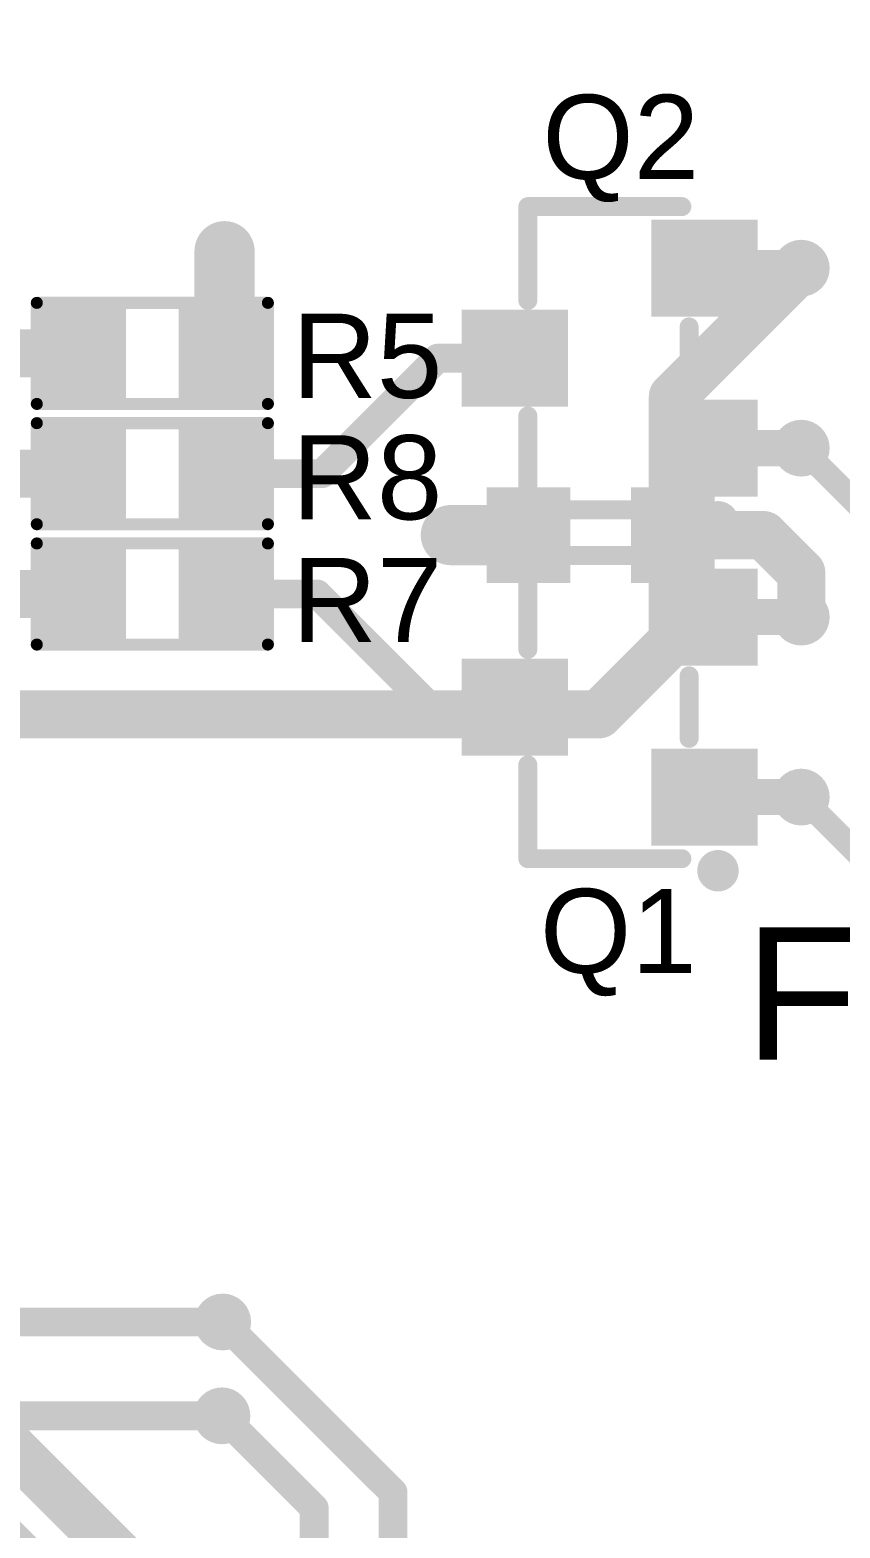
# Model space of a CAD drawing. Header units: millimetres. Extents: x -1.41 to 1.31, y -1.41 to 1.41.
# Drawn here: x 0.124 to 0.461, y 0.456 to 1.078 of the extents above; entities that cross this region are included whole.
import ezdxf

# ---------------------------------------------------------------- set-up
doc = ezdxf.new("R2010")
doc.units = ezdxf.units.MM
doc.header["$MEASUREMENT"] = 0
for name, color, linetype in [('BottomLayer', 5, 'Continuous'), ('BottomPaste', 16, 'Continuous'), ('BottomSolder', 6, 'Continuous'), ('Mechanical2', 216, 'Continuous'), ('TopLayer', 1, 'Continuous'), ('TopOverlay', 2, 'Continuous'), ('TopPaste', 8, 'Continuous'), ('TopSolder', 216, 'Continuous'), ('ViaHoleLayer', 16, 'Continuous')]:
    doc.layers.add(name, color=color, linetype=linetype)
doc.styles.add('Arial', font='arial.ttf', dxfattribs={"height": 0.2})

# ---------------------------------------------------------------- blocks, each defined once
blk = doc.blocks.new('R__0603_65')
at = {"layer": 'TopLayer'}
for points in [[(-0.015, 0.0175), (-0.015, -0.0175), (-0.045, -0.0175), (-0.045, 0.0175)], [(0.045, 0.0175), (0.045, -0.0175), (0.015, -0.0175), (0.015, 0.0175)]]:
    blk.add_hatch(color=1, dxfattribs=at).paths.add_polyline_path(points)
at = {"layer": 'TopPaste'}
for points in [[(-0.015, 0.0175), (-0.015, -0.0175), (-0.045, -0.0175), (-0.045, 0.0175)], [(0.045, 0.0175), (0.045, -0.0175), (0.015, -0.0175), (0.015, 0.0175)]]:
    blk.add_hatch(color=8, dxfattribs=at).paths.add_polyline_path(points)
at = {"layer": 'TopSolder'}
for points in [[(-0.011, 0.0215), (-0.011, -0.0215), (-0.049, -0.0215), (-0.049, 0.0215)], [(0.049, 0.0215), (0.049, -0.0215), (0.011, -0.0215), (0.011, 0.0215)]]:
    blk.add_hatch(color=216, dxfattribs=at).paths.add_polyline_path(points)
at = {"layer": 'TopOverlay', "const_width": 0.005}
for points in [[(0.048, 0.021), (-0.048, 0.021)], [(-0.048, 0.021), (-0.048, -0.021)], [(0.048, 0.021), (0.048, -0.021)], [(0.048, -0.021), (-0.048, -0.021)]]:
    blk.add_lwpolyline(points, dxfattribs=at)
at = {"layer": 'TopOverlay', "const_width": 0.0025}
for points in [[(-0.04925, 0.021, 1), (-0.04675, 0.021, 1)], [(-0.04925, 0.021, 1), (-0.04675, 0.021, 1)], [(0.04675, 0.021, 1), (0.04925, 0.021, 1)], [(0.04675, 0.021, 1), (0.04925, 0.021, 1)], [(-0.04925, -0.021, 1), (-0.04675, -0.021, 1)], [(-0.04925, -0.021, 1), (-0.04675, -0.021, 1)], [(0.04675, -0.021, 1), (0.04925, -0.021, 1)], [(0.04675, -0.021, 1), (0.04925, -0.021, 1)]]:
    blk.add_lwpolyline(points, format="xyb", close=True, dxfattribs=at)
blk = doc.blocks.new('R__0603_66')
at = {"layer": 'TopLayer'}
for points in [[(-0.015, 0.0175), (-0.015, -0.0175), (-0.045, -0.0175), (-0.045, 0.0175)], [(0.045, 0.0175), (0.045, -0.0175), (0.015, -0.0175), (0.015, 0.0175)]]:
    blk.add_hatch(color=1, dxfattribs=at).paths.add_polyline_path(points)
at = {"layer": 'TopPaste'}
for points in [[(-0.015, 0.0175), (-0.015, -0.0175), (-0.045, -0.0175), (-0.045, 0.0175)], [(0.045, 0.0175), (0.045, -0.0175), (0.015, -0.0175), (0.015, 0.0175)]]:
    blk.add_hatch(color=8, dxfattribs=at).paths.add_polyline_path(points)
at = {"layer": 'TopSolder'}
for points in [[(-0.011, 0.0215), (-0.011, -0.0215), (-0.049, -0.0215), (-0.049, 0.0215)], [(0.049, 0.0215), (0.049, -0.0215), (0.011, -0.0215), (0.011, 0.0215)]]:
    blk.add_hatch(color=216, dxfattribs=at).paths.add_polyline_path(points)
at = {"layer": 'TopOverlay', "const_width": 0.005}
for points in [[(-0.048, 0.021), (-0.048, -0.021)], [(0.048, 0.021), (-0.048, 0.021)], [(0.048, 0.021), (0.048, -0.021)], [(0.048, -0.021), (-0.048, -0.021)]]:
    blk.add_lwpolyline(points, dxfattribs=at)
at = {"layer": 'TopOverlay', "const_width": 0.0025}
for points in [[(-0.04925, 0.021, 1), (-0.04675, 0.021, 1)], [(-0.04925, 0.021, 1), (-0.04675, 0.021, 1)], [(0.04675, 0.021, 1), (0.04925, 0.021, 1)], [(0.04675, 0.021, 1), (0.04925, 0.021, 1)], [(-0.04925, -0.021, 1), (-0.04675, -0.021, 1)], [(-0.04925, -0.021, 1), (-0.04675, -0.021, 1)], [(0.04675, -0.021, 1), (0.04925, -0.021, 1)], [(0.04675, -0.021, 1), (0.04925, -0.021, 1)]]:
    blk.add_lwpolyline(points, format="xyb", close=True, dxfattribs=at)
blk = doc.blocks.new('SOT_23_67')
at = {"layer": 'TopLayer'}
for points in [[(-0.01614, 0.05748), (0.01614, 0.05748), (0.01614, 0.02126), (-0.01614, 0.02126)], [(-0.05354, -0.02126), (-0.02126, -0.02126), (-0.02126, -0.05748), (-0.05354, -0.05748)], [(0.02126, -0.02126), (0.05354, -0.02126), (0.05354, -0.05748), (0.02126, -0.05748)]]:
    blk.add_hatch(color=1, dxfattribs=at).paths.add_polyline_path(points)
at = {"layer": 'TopPaste'}
for points in [[(-0.01614, 0.05748), (0.01614, 0.05748), (0.01614, 0.02126), (-0.01614, 0.02126)], [(-0.05354, -0.02126), (-0.02126, -0.02126), (-0.02126, -0.05748), (-0.05354, -0.05748)], [(0.02126, -0.02126), (0.05354, -0.02126), (0.05354, -0.05748), (0.02126, -0.05748)]]:
    blk.add_hatch(color=8, dxfattribs=at).paths.add_polyline_path(points)
at = {"layer": 'TopSolder'}
for points in [[(-0.02014, 0.06148), (0.02014, 0.06148), (0.02014, 0.01726), (-0.02014, 0.01726)], [(-0.05754, -0.01726), (-0.01726, -0.01726), (-0.01726, -0.06148), (-0.05754, -0.06148)], [(0.01726, -0.01726), (0.05754, -0.01726), (0.05754, -0.06148), (0.01726, -0.06148)]]:
    blk.add_hatch(color=216, dxfattribs=at).paths.add_polyline_path(points)
at = {"layer": 'TopOverlay', "const_width": 0.00787}
for points in [[(-0.063, 0.034), (-0.063, -0.03)], [(-0.063, 0.034), (-0.024, 0.034)], [(0.024, 0.034), (0.063, 0.034)], [(0.063, 0.034), (0.063, -0.03)], [(-0.013, -0.033), (0.013, -0.033)]]:
    blk.add_lwpolyline(points, dxfattribs=at)
at = {"layer": 'TopOverlay'}
for points, const_width in [([(-0.06497, 0.034, 1), (-0.06103, 0.034, 1)], 0.00394), ([(-0.06497, 0.034, 1), (-0.06103, 0.034, 1)], 0.00394), ([(-0.02597, 0.034, 1), (-0.02203, 0.034, 1)], 0.00394), ([(0.02203, 0.034, 1), (0.02597, 0.034, 1)], 0.00394), ([(0.06103, 0.034, 1), (0.06497, 0.034, 1)], 0.00394), ([(0.06103, 0.034, 1), (0.06497, 0.034, 1)], 0.00394), ([(-0.06497, -0.03, 1), (-0.06103, -0.03, 1)], 0.00394), ([(-0.01497, -0.033, 1), (-0.01103, -0.033, 1)], 0.00394), ([(0.01103, -0.033, 1), (0.01497, -0.033, 1)], 0.00394), ([(0.06103, -0.03, 1), (0.06497, -0.03, 1)], 0.00394), ([(-0.06439, -0.045, 1), (-0.07161, -0.045, 1)], 0.01), ([(-0.07411, -0.045, 1), (-0.06911, -0.045, 1)], 0.005), ([(-0.06689, -0.045, 1), (-0.06189, -0.045, 1)], 0.005)]:
    blk.add_lwpolyline(points, format="xyb", close=True, dxfattribs=dict(at, const_width=const_width))
blk = doc.blocks.new('SOT_23_68')
at = {"layer": 'TopLayer'}
for points in [[(-0.01614, 0.05748), (0.01614, 0.05748), (0.01614, 0.02126), (-0.01614, 0.02126)], [(-0.05354, -0.02126), (-0.02126, -0.02126), (-0.02126, -0.05748), (-0.05354, -0.05748)], [(0.02126, -0.02126), (0.05354, -0.02126), (0.05354, -0.05748), (0.02126, -0.05748)]]:
    blk.add_hatch(color=1, dxfattribs=at).paths.add_polyline_path(points)
at = {"layer": 'TopPaste'}
for points in [[(-0.01614, 0.05748), (0.01614, 0.05748), (0.01614, 0.02126), (-0.01614, 0.02126)], [(-0.05354, -0.02126), (-0.02126, -0.02126), (-0.02126, -0.05748), (-0.05354, -0.05748)], [(0.02126, -0.02126), (0.05354, -0.02126), (0.05354, -0.05748), (0.02126, -0.05748)]]:
    blk.add_hatch(color=8, dxfattribs=at).paths.add_polyline_path(points)
at = {"layer": 'TopSolder'}
for points in [[(-0.02014, 0.06148), (0.02014, 0.06148), (0.02014, 0.01726), (-0.02014, 0.01726)], [(-0.05754, -0.01726), (-0.01726, -0.01726), (-0.01726, -0.06148), (-0.05754, -0.06148)], [(0.01726, -0.01726), (0.05754, -0.01726), (0.05754, -0.06148), (0.01726, -0.06148)]]:
    blk.add_hatch(color=216, dxfattribs=at).paths.add_polyline_path(points)
at = {"layer": 'TopOverlay', "const_width": 0.00787}
for points in [[(-0.063, 0.034), (-0.063, -0.03)], [(-0.063, 0.034), (-0.024, 0.034)], [(0.024, 0.034), (0.063, 0.034)], [(0.063, 0.034), (0.063, -0.03)], [(-0.013, -0.033), (0.013, -0.033)]]:
    blk.add_lwpolyline(points, dxfattribs=at)
at = {"layer": 'TopOverlay'}
for points, const_width in [([(-0.06497, 0.034, 1), (-0.06103, 0.034, 1)], 0.00394), ([(-0.06497, 0.034, 1), (-0.06103, 0.034, 1)], 0.00394), ([(-0.02597, 0.034, 1), (-0.02203, 0.034, 1)], 0.00394), ([(0.02203, 0.034, 1), (0.02597, 0.034, 1)], 0.00394), ([(0.06103, 0.034, 1), (0.06497, 0.034, 1)], 0.00394), ([(0.06103, 0.034, 1), (0.06497, 0.034, 1)], 0.00394), ([(-0.06497, -0.03, 1), (-0.06103, -0.03, 1)], 0.00394), ([(-0.01497, -0.033, 1), (-0.01103, -0.033, 1)], 0.00394), ([(0.01103, -0.033, 1), (0.01497, -0.033, 1)], 0.00394), ([(0.06103, -0.03, 1), (0.06497, -0.03, 1)], 0.00394), ([(-0.06439, -0.045, 1), (-0.07161, -0.045, 1)], 0.01), ([(-0.07411, -0.045, 1), (-0.06911, -0.045, 1)], 0.005), ([(-0.06689, -0.045, 1), (-0.06189, -0.045, 1)], 0.005)]:
    blk.add_lwpolyline(points, format="xyb", close=True, dxfattribs=dict(at, const_width=const_width))
blk = doc.blocks.new('R__0603_80')
at = {"layer": 'TopLayer'}
for points in [[(-0.015, 0.0175), (-0.015, -0.0175), (-0.045, -0.0175), (-0.045, 0.0175)], [(0.045, 0.0175), (0.045, -0.0175), (0.015, -0.0175), (0.015, 0.0175)]]:
    blk.add_hatch(color=1, dxfattribs=at).paths.add_polyline_path(points)
at = {"layer": 'TopPaste'}
for points in [[(-0.015, 0.0175), (-0.015, -0.0175), (-0.045, -0.0175), (-0.045, 0.0175)], [(0.045, 0.0175), (0.045, -0.0175), (0.015, -0.0175), (0.015, 0.0175)]]:
    blk.add_hatch(color=8, dxfattribs=at).paths.add_polyline_path(points)
at = {"layer": 'TopSolder'}
for points in [[(-0.011, 0.0215), (-0.011, -0.0215), (-0.049, -0.0215), (-0.049, 0.0215)], [(0.049, 0.0215), (0.049, -0.0215), (0.011, -0.0215), (0.011, 0.0215)]]:
    blk.add_hatch(color=216, dxfattribs=at).paths.add_polyline_path(points)
at = {"layer": 'TopOverlay', "const_width": 0.005}
for points in [[(-0.048, 0.021), (0.048, 0.021)], [(-0.048, -0.021), (-0.048, 0.021)], [(0.048, -0.021), (0.048, 0.021)], [(-0.048, -0.021), (0.048, -0.021)]]:
    blk.add_lwpolyline(points, dxfattribs=at)
at = {"layer": 'TopOverlay', "const_width": 0.0025}
for points in [[(-0.04925, 0.021, 1), (-0.04675, 0.021, 1)], [(-0.04925, 0.021, 1), (-0.04675, 0.021, 1)], [(0.04675, 0.021, 1), (0.04925, 0.021, 1)], [(0.04675, 0.021, 1), (0.04925, 0.021, 1)], [(-0.04925, -0.021, 1), (-0.04675, -0.021, 1)], [(-0.04925, -0.021, 1), (-0.04675, -0.021, 1)], [(0.04675, -0.021, 1), (0.04925, -0.021, 1)], [(0.04675, -0.021, 1), (0.04925, -0.021, 1)]]:
    blk.add_lwpolyline(points, format="xyb", close=True, dxfattribs=at)
blk = doc.blocks.new('C__0603_B_88')
at = {"layer": 'BottomLayer'}
for points in [[(-0.045, -0.0175), (-0.045, 0.0175), (-0.015, 0.0175), (-0.015, -0.0175)], [(0.015, -0.0175), (0.015, 0.0175), (0.045, 0.0175), (0.045, -0.0175)]]:
    blk.add_hatch(color=5, dxfattribs=at).paths.add_polyline_path(points)
at = {"layer": 'BottomPaste'}
for points in [[(-0.045, -0.0175), (-0.045, 0.0175), (-0.015, 0.0175), (-0.015, -0.0175)], [(0.015, -0.0175), (0.015, 0.0175), (0.045, 0.0175), (0.045, -0.0175)]]:
    blk.add_hatch(color=16, dxfattribs=at).paths.add_polyline_path(points)
at = {"layer": 'BottomSolder'}
for points in [[(-0.04736, -0.01986), (-0.04736, 0.01986), (-0.01264, 0.01986), (-0.01264, -0.01986)], [(0.01264, -0.01986), (0.01264, 0.01986), (0.04736, 0.01986), (0.04736, -0.01986)]]:
    blk.add_hatch(color=6, dxfattribs=at).paths.add_polyline_path(points)

msp = doc.modelspace()

# ---------------------------------------------------------------- hatches: boundary and pattern name
at = {"layer": 'BottomLayer'}
h = msp.add_hatch(color=5, dxfattribs=at)
edge = h.paths.add_edge_path()
edge.add_arc((0.205, 0.98647), 0.01181, 0, 360)
h = msp.add_hatch(color=5, dxfattribs=at)
edge = h.paths.add_edge_path()
edge.add_arc((0.4446, 0.9794), 0.01181, 0, 360)
h = msp.add_hatch(color=5, dxfattribs=at)
edge = h.paths.add_edge_path()
edge.add_arc((0.4446, 0.9046), 0.01181, 0, 360)
h = msp.add_hatch(color=5, dxfattribs=at)
edge = h.paths.add_edge_path()
edge.add_arc((0.299, 0.86847), 0.01181, 0, 360)
h = msp.add_hatch(color=5, dxfattribs=at)
edge = h.paths.add_edge_path()
edge.add_arc((0.4446, 0.8344), 0.01181, 0, 360)
h = msp.add_hatch(color=5, dxfattribs=at)
edge = h.paths.add_edge_path()
edge.add_arc((0.4446, 0.7596), 0.01181, 0, 360)
h = msp.add_hatch(color=5, dxfattribs=at)
edge = h.paths.add_edge_path()
edge.add_arc((0.20422, 0.54147), 0.01181, 0, 360)
h = msp.add_hatch(color=5, dxfattribs=at)
edge = h.paths.add_edge_path()
edge.add_arc((0.20391, 0.50247), 0.01181, 0, 360)
at = {"layer": 'TopLayer'}
h = msp.add_hatch(color=1, dxfattribs=at)
edge = h.paths.add_edge_path()
edge.add_arc((0.205, 0.98647), 0.01181, 0, 360)
h = msp.add_hatch(color=1, dxfattribs=at)
edge = h.paths.add_edge_path()
edge.add_arc((0.4446, 0.9794), 0.01181, 0, 360)
h = msp.add_hatch(color=1, dxfattribs=at)
edge = h.paths.add_edge_path()
edge.add_arc((0.4446, 0.9046), 0.01181, 0, 360)
h = msp.add_hatch(color=1, dxfattribs=at)
edge = h.paths.add_edge_path()
edge.add_arc((0.299, 0.86847), 0.01181, 0, 360)
h = msp.add_hatch(color=1, dxfattribs=at)
edge = h.paths.add_edge_path()
edge.add_arc((0.4446, 0.8344), 0.01181, 0, 360)
h = msp.add_hatch(color=1, dxfattribs=at)
edge = h.paths.add_edge_path()
edge.add_arc((0.4446, 0.7596), 0.01181, 0, 360)
h = msp.add_hatch(color=1, dxfattribs=at)
edge = h.paths.add_edge_path()
edge.add_arc((0.20422, 0.54147), 0.01181, 0, 360)
h = msp.add_hatch(color=1, dxfattribs=at)
edge = h.paths.add_edge_path()
edge.add_arc((0.20391, 0.50247), 0.01181, 0, 360)
at = {"layer": 'ViaHoleLayer'}
h = msp.add_hatch(color=16, dxfattribs=at)
edge = h.paths.add_edge_path()
edge.add_arc((0.205, 0.98647), 0.00591, 0, 360)
h = msp.add_hatch(color=16, dxfattribs=at)
edge = h.paths.add_edge_path()
edge.add_arc((0.4446, 0.9794), 0.00591, 0, 360)
h = msp.add_hatch(color=16, dxfattribs=at)
edge = h.paths.add_edge_path()
edge.add_arc((0.4446, 0.9046), 0.00591, 0, 360)
h = msp.add_hatch(color=16, dxfattribs=at)
edge = h.paths.add_edge_path()
edge.add_arc((0.299, 0.86847), 0.00591, 0, 360)
h = msp.add_hatch(color=16, dxfattribs=at)
edge = h.paths.add_edge_path()
edge.add_arc((0.4446, 0.8344), 0.00591, 0, 360)
h = msp.add_hatch(color=16, dxfattribs=at)
edge = h.paths.add_edge_path()
edge.add_arc((0.4446, 0.7596), 0.00591, 0, 360)
h = msp.add_hatch(color=16, dxfattribs=at)
edge = h.paths.add_edge_path()
edge.add_arc((0.20422, 0.54147), 0.00591, 0, 360)
h = msp.add_hatch(color=16, dxfattribs=at)
edge = h.paths.add_edge_path()
edge.add_arc((0.20391, 0.50247), 0.00591, 0, 360)

# ---------------------------------------------------------------- linework, layer by layer
at = {"layer": 'BottomLayer'}
for points, const_width in [([(0.39126, 0.92607), (0.4446, 0.9794)], 0.02), ([(0.39126, 0.86847), (0.39126, 0.92607)], 0.02), ([(0.4446, 0.9046), (0.494, 0.8552)], 0.01), ([(0.299, 0.86847), (0.33126, 0.86847)], 0.025), ([(0.39126, 0.82474), (0.39126, 0.86847)], 0.02), ([(0.39126, 0.86847), (0.429, 0.86847)], 0.02), ([(0.429, 0.86847), (0.4446, 0.85287)], 0.02), ([(0.4446, 0.8344), (0.4446, 0.85287)], 0.02), ([(0.36053, 0.794), (0.39126, 0.82474)], 0.02), ([(0.112, 0.794), (0.36053, 0.794)], 0.02), ([(0.4446, 0.7596), (0.477, 0.7272)], 0.01), ([(-0.042, 0.60647), (0.17462, 0.38986)], 0.02), ([(0.059, 0.547), (0.20762, 0.39838)], 0.02), ([(0.20422, 0.54147), (0.275, 0.47069)], 0.012), ([(0.20391, 0.50247), (0.24222, 0.46417)], 0.012), ([(0.275, 0.2568), (0.275, 0.47069)], 0.012), ([(0.24222, 0.2568), (0.24222, 0.46417)], 0.012)]:
    msp.add_lwpolyline(points, dxfattribs=dict(at, const_width=const_width))
for points, const_width in [([(0.4396, 0.9794, 1), (0.4496, 0.9794, 1)], 0.01), ([(0.38626, 0.92607, 1), (0.39626, 0.92607, 1)], 0.01), ([(0.38626, 0.92607, 1), (0.39626, 0.92607, 1)], 0.01), ([(0.4421, 0.9046, 1), (0.4471, 0.9046, 1)], 0.005), ([(0.29275, 0.86847, 1), (0.30525, 0.86847, 1)], 0.0125), ([(0.32501, 0.86847, 1), (0.33751, 0.86847, 1)], 0.0125), ([(0.38626, 0.86847, 1), (0.39626, 0.86847, 1)], 0.01), ([(0.38626, 0.86847, 1), (0.39626, 0.86847, 1)], 0.01), ([(0.38626, 0.86847, 1), (0.39626, 0.86847, 1)], 0.01), ([(0.424, 0.86847, 1), (0.434, 0.86847, 1)], 0.01), ([(0.424, 0.86847, 1), (0.434, 0.86847, 1)], 0.01), ([(0.4396, 0.85287, 1), (0.4496, 0.85287, 1)], 0.01), ([(0.4396, 0.85287, 1), (0.4496, 0.85287, 1)], 0.01), ([(0.4396, 0.8344, 1), (0.4496, 0.8344, 1)], 0.01), ([(0.38626, 0.82474, 1), (0.39626, 0.82474, 1)], 0.01), ([(0.38626, 0.82474, 1), (0.39626, 0.82474, 1)], 0.01), ([(0.35553, 0.794, 1), (0.36553, 0.794, 1)], 0.01), ([(0.35553, 0.794, 1), (0.36553, 0.794, 1)], 0.01), ([(0.4421, 0.7596, 1), (0.4471, 0.7596, 1)], 0.005), ([(0.20122, 0.54147, 1), (0.20722, 0.54147, 1)], 0.006), ([(0.20091, 0.50247, 1), (0.20691, 0.50247, 1)], 0.006), ([(0.272, 0.47069, 1), (0.278, 0.47069, 1)], 0.006), ([(0.272, 0.47069, 1), (0.278, 0.47069, 1)], 0.006), ([(0.23922, 0.46417, 1), (0.24522, 0.46417, 1)], 0.006), ([(0.23922, 0.46417, 1), (0.24522, 0.46417, 1)], 0.006)]:
    msp.add_lwpolyline(points, format="xyb", close=True, dxfattribs=dict(at, const_width=const_width))
at = {"layer": 'Mechanical2', "const_width": 0.015}
msp.add_lwpolyline([(1.30453, -0.50159, -5.376897), (1.30384, 0.50339)], format="xyb", dxfattribs=at)
at = {"layer": 'TopLayer'}
for points, const_width in [([(0.205, 0.945), (0.205, 0.98647)], 0.025), ([(0.40437, 0.9794), (0.4446, 0.9794)], 0.015), ([(0.0653, 0.944), (0.145, 0.944)], 0.02), ([(0.24553, 0.894), (0.29353, 0.942)], 0.012), ([(0.29353, 0.942), (0.32366, 0.942)], 0.012), ([(0.40437, 0.9046), (0.4446, 0.9046)], 0.015), ([(0.112, 0.894), (0.145, 0.894)], 0.02), ([(0.205, 0.894), (0.24553, 0.894)], 0.012), ([(0.0653, 0.844), (0.145, 0.844)], 0.02), ([(0.205, 0.844), (0.24347, 0.844)], 0.012), ([(0.24347, 0.844), (0.29047, 0.797)], 0.012), ([(0.40437, 0.8344), (0.4446, 0.8344)], 0.015), ([(0.29047, 0.797), (0.32563, 0.797)], 0.012), ([(0.40437, 0.7596), (0.4446, 0.7596)], 0.015), ([(-0.127, 0.54147), (0.204, 0.54147)], 0.012), ([(-0.127, 0.50247), (0.20391, 0.50247)], 0.012)]:
    msp.add_lwpolyline(points, dxfattribs=dict(at, const_width=const_width))
for points, const_width in [([(0.19875, 0.98647, 1), (0.21125, 0.98647, 1)], 0.0125), ([(0.40062, 0.9794, 1), (0.40812, 0.9794, 1)], 0.0075), ([(0.44085, 0.9794, 1), (0.44835, 0.9794, 1)], 0.0075), ([(0.14, 0.944, 1), (0.15, 0.944, 1)], 0.01), ([(0.19875, 0.945, 1), (0.21125, 0.945, 1)], 0.0125), ([(0.29053, 0.942, 1), (0.29653, 0.942, 1)], 0.006), ([(0.29053, 0.942, 1), (0.29653, 0.942, 1)], 0.006), ([(0.32066, 0.942, 1), (0.32666, 0.942, 1)], 0.006), ([(0.40062, 0.9046, 1), (0.40812, 0.9046, 1)], 0.0075), ([(0.44085, 0.9046, 1), (0.44835, 0.9046, 1)], 0.0075), ([(0.14, 0.894, 1), (0.15, 0.894, 1)], 0.01), ([(0.202, 0.894, 1), (0.208, 0.894, 1)], 0.006), ([(0.24253, 0.894, 1), (0.24853, 0.894, 1)], 0.006), ([(0.24253, 0.894, 1), (0.24853, 0.894, 1)], 0.006), ([(0.14, 0.844, 1), (0.15, 0.844, 1)], 0.01), ([(0.202, 0.844, 1), (0.208, 0.844, 1)], 0.006), ([(0.24047, 0.844, 1), (0.24647, 0.844, 1)], 0.006), ([(0.24047, 0.844, 1), (0.24647, 0.844, 1)], 0.006), ([(0.40062, 0.8344, 1), (0.40812, 0.8344, 1)], 0.0075), ([(0.44085, 0.8344, 1), (0.44835, 0.8344, 1)], 0.0075), ([(0.28747, 0.797, 1), (0.29347, 0.797, 1)], 0.006), ([(0.28747, 0.797, 1), (0.29347, 0.797, 1)], 0.006), ([(0.32263, 0.797, 1), (0.32863, 0.797, 1)], 0.006), ([(0.40062, 0.7596, 1), (0.40812, 0.7596, 1)], 0.0075), ([(0.44085, 0.7596, 1), (0.44835, 0.7596, 1)], 0.0075), ([(0.201, 0.54147, 1), (0.207, 0.54147, 1)], 0.006), ([(0.20091, 0.50247, 1), (0.20691, 0.50247, 1)], 0.006)]:
    msp.add_lwpolyline(points, format="xyb", close=True, dxfattribs=dict(at, const_width=const_width))

# ---------------------------------------------------------------- block references
for name, p, rotation in [('SOT_23_67', (0.365, 0.942), 90), ('R__0603_66', (0.175, 0.894), 180), ('C__0603_B_88', (0.36126, 0.86847), 180), ('R__0603_65', (0.175, 0.844), 180), ('SOT_23_68', (0.365, 0.797), 90)]:
    msp.add_blockref(name, p, dxfattribs=dict(rotation=rotation))
msp.add_blockref('R__0603_80', (0.175, 0.944))

# ---------------------------------------------------------------- texts
at = {"layer": 'TopOverlay', "style": 'Arial'}
for s, height, p in [('Q2', 0.035, (0.337, 1.01647)), ('R5', 0.035, (0.233, 0.92547)), ('R8', 0.035, (0.233, 0.875)), ('R7', 0.035, (0.233, 0.824)), ('Q1', 0.035, (0.336, 0.68647)), ('FB2', 0.055, (0.421, 0.65047))]:
    msp.add_text(s, height=height, dxfattribs=at).set_placement(p)

doc.saveas('drawing.dxf')
